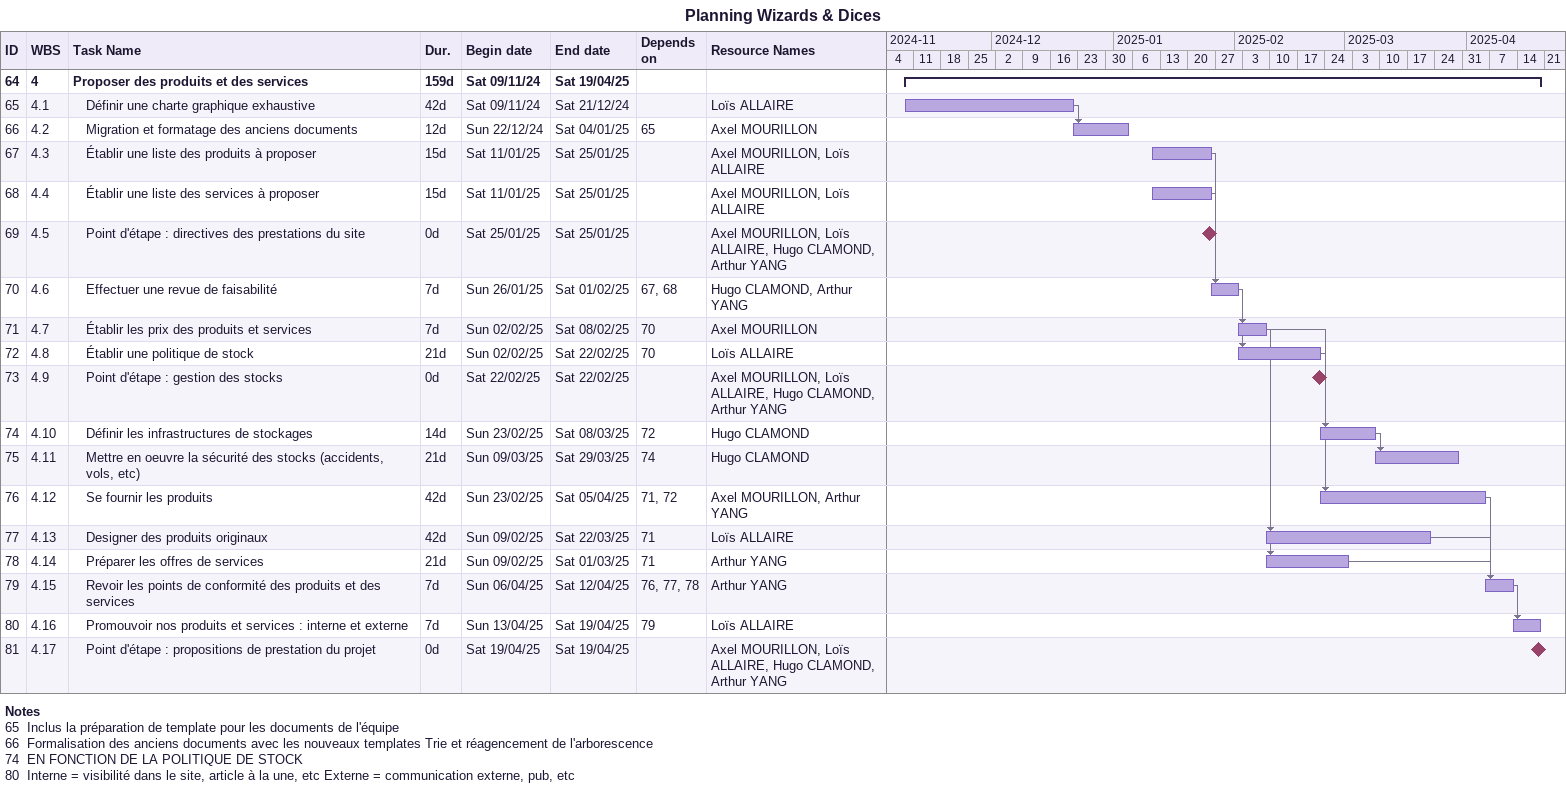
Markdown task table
Planning Wizards & Dices

| ID | WBS | Task | Duration | Start | Finish | Predecessors | Resources |
|---|---|---|---|---|---|---|---|
| 64 | 4 | **Proposer des produits et des services** | 159d | 2024-11-09 | 2025-04-19 |  |  |
| 65 | 4.1 | Définir une charte graphique exhaustive | 42d | 2024-11-09 | 2024-12-21 |  | Loïs ALLAIRE |
| 66 | 4.2 | Migration et formatage des anciens documents | 12d | 2024-12-22 | 2025-01-04 | 65 | Axel MOURILLON |
| 67 | 4.3 | Établir une liste des produits à proposer | 15d | 2025-01-11 | 2025-01-25 |  | Axel MOURILLON, Loïs ALLAIRE |
| 68 | 4.4 | Établir une liste des services à proposer | 15d | 2025-01-11 | 2025-01-25 |  | Axel MOURILLON, Loïs ALLAIRE |
| 69 | 4.5 | Point d'étape : directives des prestations du site | 0d | 2025-01-25 | 2025-01-25 |  | Axel MOURILLON, Loïs ALLAIRE, Hugo CLAMOND, Arthur YANG |
| 70 | 4.6 | Effectuer une revue de faisabilité | 7d | 2025-01-26 | 2025-02-01 | 67, 68 | Hugo CLAMOND, Arthur YANG |
| 71 | 4.7 | Établir les prix des produits et services | 7d | 2025-02-02 | 2025-02-08 | 70 | Axel MOURILLON |
| 72 | 4.8 | Établir une politique de stock | 21d | 2025-02-02 | 2025-02-22 | 70 | Loïs ALLAIRE |
| 73 | 4.9 | Point d'étape : gestion des stocks | 0d | 2025-02-22 | 2025-02-22 |  | Axel MOURILLON, Loïs ALLAIRE, Hugo CLAMOND, Arthur YANG |
| 74 | 4.10 | Définir les infrastructures de stockages | 14d | 2025-02-23 | 2025-03-08 | 72 | Hugo CLAMOND |
| 75 | 4.11 | Mettre en oeuvre la sécurité des stocks (accidents, vols, etc) | 21d | 2025-03-09 | 2025-03-29 | 74 | Hugo CLAMOND |
| 76 | 4.12 | Se fournir les produits | 42d | 2025-02-23 | 2025-04-05 | 71, 72 | Axel MOURILLON, Arthur YANG |
| 77 | 4.13 | Designer des produits originaux | 42d | 2025-02-09 | 2025-03-22 | 71 | Loïs ALLAIRE |
| 78 | 4.14 | Préparer les offres de services | 21d | 2025-02-09 | 2025-03-01 | 71 | Arthur YANG |
| 79 | 4.15 | Revoir les points de conformité des produits et des services | 7d | 2025-04-06 | 2025-04-12 | 76, 77, 78 | Arthur YANG |
| 80 | 4.16 | Promouvoir nos produits et services : interne et externe | 7d | 2025-04-13 | 2025-04-19 | 79 | Loïs ALLAIRE |
| 81 | 4.17 | Point d'étape : propositions de prestation du projet | 0d | 2025-04-19 | 2025-04-19 |  | Axel MOURILLON, Loïs ALLAIRE, Hugo CLAMOND, Arthur YANG |

Notes
- 65: Inclus la préparation de template pour les documents de l'équipe
- 66: Formalisation des anciens documents avec les nouveaux templates Trie et réagencement de l'arborescence
- 74: EN FONCTION DE LA POLITIQUE DE STOCK
- 80: Interne = visibilité dans le site, article à la une, etc Externe = communication externe, pub, etc
